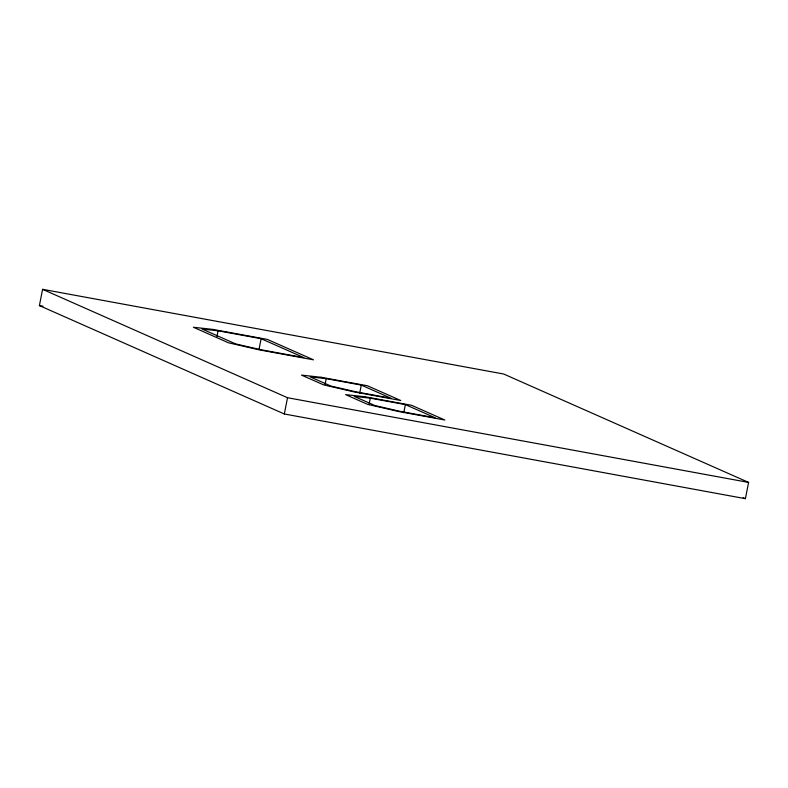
<?xml version="1.0" encoding="UTF-8"?>
<svg xmlns="http://www.w3.org/2000/svg" width="788" height="788" viewBox="0 0 788 788"><rect width="100%" height="100%" fill="white"/><g stroke="black" fill="none" stroke-linecap="round" stroke-linejoin="round"><path stroke-width="1.18" d="M39.4 305.586L42.591 289.324L503.67 374.014L748.6 482.414L745.409 498.676L284.33 413.986L39.4 305.586L43.035 306.246M216.936 336.604L218.079 330.802L261.124 338.702L303.813 357.594L260.769 349.695L235.691 343.913L202.043 329.029L218.079 330.802M259.075 349.153L261.124 338.702M284.33 413.986L287.521 397.723L42.591 289.324M325.06 384.455L326.202 378.654L361.288 385.096L391.035 398.255L355.94 391.813L330.861 386.041L310.167 376.881L326.202 378.654M359.692 393.222L361.288 385.096M369.148 403.968L370.291 398.167L405.377 404.608L435.124 417.768L400.028 411.326L374.95 405.544L354.255 396.394L370.291 398.167M403.781 412.735L405.377 404.608M287.521 397.723L748.6 482.414M743.163 497.681L745.409 498.676M213.036 329.423L193.375 327.247L228.461 342.78L259.222 349.862L313.506 359.83L267.319 339.392L213.036 329.423M321.159 377.275L301.499 375.098L323.641 384.899L354.403 391.981L400.737 400.491L367.494 385.785L321.159 377.275M365.248 396.788L345.587 394.611L367.73 404.411L398.492 411.494L444.826 420.004L411.582 405.298L365.248 396.788"/></g></svg>
